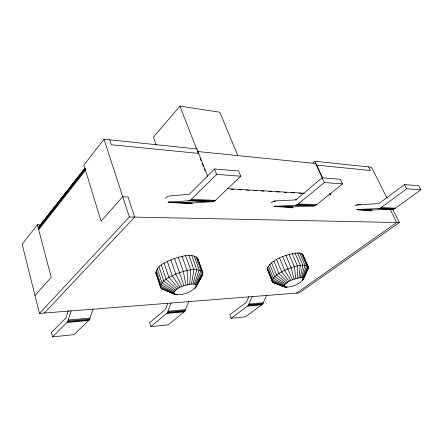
<?xml version="1.0" encoding="UTF-8"?>
<svg xmlns="http://www.w3.org/2000/svg" width="443" height="443" viewBox="0 0 443 443"><rect width="100%" height="100%" fill="white"/><g stroke="black" fill="none" stroke-linecap="round" stroke-linejoin="round"><path stroke-width="0.66" d="M195.944 287.119L196.293 285.597L202.883 272.794L197.899 259C192.578 252.139 181.58 256.707 174.559 258.352C167.77 261.453 156.396 264.648 155.953 273.458L160.587 287.457L161.407 288.57L174.902 294.451C182.344 295.631 190.789 292.579 195.944 287.119L202.844 274.195L202.883 272.794L197.273 257.743M197.883 260.456L197.899 259M38.519 228.843L85.3 169.442L85.499 170.356L38.668 229.712L38.541 228.007L39.073 226.517L84.995 168.063M174.902 294.451L173.778 293.432C175.589 287.208 184.15 285.663 189.754 284.245L190.645 269.881L185.639 255.738M285.109 287.13L284.079 286.46L283.991 285.94C286.992 280.928 293.593 279.201 298.97 277.883L300.26 265.374L295.038 253.108C284.938 255.367 272.152 258.745 267.157 268.608L272.273 281.77L273.032 282.54L285.109 287.13C291.616 287.33 298.599 284.528 303.062 279.771L307.891 269.261L308.328 266.952L302.519 254.016L299.69 252.997L295.038 253.108M189.754 284.245L191.487 284.068L193.929 269.588L188.906 255.5M298.97 277.883L300.304 277.733L302.785 265.135L297.563 252.909M191.487 284.068L193.015 284.057L196.808 269.626L191.78 255.589M300.304 277.733L301.434 277.739L304.911 265.18L299.69 252.997M68.288 310.571L66.046 317.753L51.405 332.466L52.529 336.879L73.92 334.653L89.348 319.879L93.03 309.053M52.529 336.879L67.596 321.834L71.201 310.776M301.434 277.739L302.32 277.883L306.573 265.512L301.362 253.374M193.015 284.057L194.289 284.212L199.206 269.986L194.178 256.01M167.759 303.466L165.588 309.22L149.59 322.692L150.841 326.641L168.168 324.835L184.797 311.279L188.796 301.34M150.841 326.641L167.299 312.852L171.159 302.99M303.062 279.771L308.383 268.015L307.569 266.121M303.317 279.134L302.94 278.176L307.724 266.11L302.519 254.016M248.789 296.727L246.413 302.298L229.795 314.713L231.108 318.279L245.422 316.789L262.577 304.269L266.636 295.304M231.108 318.279L248.196 305.565L252.244 296.433M196.293 285.597L195.28 284.528L201.044 270.651L196.027 256.735M303.272 278.597L308.328 266.952L307.724 266.11C301.262 263.458 294.047 266.902 287.85 268.945C282.141 271.819 274.588 274.367 272.057 280.768L272.273 281.77L284.079 286.46M302.53 280.491L303.073 279.262M303.616 278.032L305.244 274.339M305.786 273.109L306.6 271.266M195.956 284.993L202.279 271.598C194.167 266.841 183.911 271.337 175.749 274.023C170.184 277.025 160.754 279.998 160.587 287.457L173.778 293.432M194.305 288.914L194.898 287.701M195.28 287.994L200.275 278.614M196.288 286.311L202.844 274.195M307.209 270.186L307.891 269.261M200.9 277.445L202.174 275.762M40.684 224.767L37.356 224.728L22.15 244.231L39.482 313.417L299.197 292.901L399.365 222.58L392.504 208.941M207.606 176.342L196.974 148.959L104 139.24L83.877 165.056L101.07 221.173L122.755 196.764L128.06 196.997L134.683 217.092L44.355 313.029M38.729 227.22L85.017 168.296M44.87 219.479L39.073 226.517M45.718 218.393L46.57 217.314M47.844 215.691L54.639 207.047M55.486 205.967L56.333 204.882M57.186 203.802L66.101 192.456M68.222 189.754L75.869 180.024M78.417 176.779L84.785 168.672M38.541 228.007L85.283 168.561M237.819 155.593L219.833 112.229L179.93 106.121L153.422 137.169L156.218 144.927M35.003 295.542L51.216 277.29L37.356 224.728M39.482 313.417L129.345 216.981L399.365 222.58M165.305 198.326L166.795 196.875L168.872 196.027L189.227 194.3L214.55 168.982L238.616 170.959L240.782 176.225L215.348 200.374L213.41 201.576L192.439 202.988L168.633 202.108L167.963 202.529L191.52 203.431L192.439 202.988M168.633 202.108L188.568 200.79L190.573 200.092L216.693 174.404L240.782 176.225M312.874 163.09L314.934 161.291L371.516 167.205L386.955 197.91M271.155 203.027L272.833 201.648L274.998 200.928L296.799 199.848M316.429 165.416L316.734 165.15L370.398 170.483L368.604 166.9M293.166 206.925L292.219 207.313L274.073 206.615L274.771 206.25L293.166 206.925L314.707 205.818L316.69 204.777L342.489 183.917L340.285 179.31L322.111 177.815L296.456 199.361L295.453 199.782M291.195 208.171L292.219 207.313M274.771 206.25L295.475 205.231L297.541 204.638L324.315 182.544L342.489 183.917M329.957 193.525L330.533 194.759L330.212 195.02L329.642 193.785M372.159 210.015L371.212 210.359L356.809 209.799L357.507 209.478L372.159 210.015L393.534 209.118L395.488 208.199L420.85 189.848L418.685 185.744L404.476 184.576L378.809 203.658L357.722 204.744L354.898 205.812M370.193 211.117L371.212 210.359M357.507 209.478L379.197 208.515L381.163 207.579L406.652 188.773L420.85 189.848M296.528 293.116L396.734 222.524L390.167 209.423M67.596 321.834L89.348 319.879M167.299 312.852L184.797 311.279M248.196 305.565L262.577 304.269M67.07 322.487L88.81 320.516M166.729 313.445L184.222 311.855M247.604 306.107L261.985 304.801M68.421 319.996L90.189 318.08M168.19 311.191L185.7 309.646M249.121 304.053L263.507 302.779M68.05 320.998L89.813 319.054M167.792 312.094L185.296 310.532M248.706 304.873L263.092 303.588M168.401 202.196L191.963 203.115M274.527 206.327L292.673 207.036M357.263 209.55L371.666 210.109M168.179 202.34L191.736 203.254M274.295 206.449L292.441 207.152M357.03 209.655L371.433 210.215M189.582 200.579L213.41 201.576M296.522 205.059L314.707 205.818M379.197 208.515L393.534 209.118M188.568 200.79L212.385 201.781M295.475 205.231L313.655 205.989M378.156 208.67L392.492 209.262M191.503 199.339L215.348 200.374M298.499 203.985L316.69 204.777M381.163 207.579L395.488 208.199M190.573 200.092L214.412 201.105M297.541 204.638L315.732 205.408M380.21 208.149L394.541 208.758M273.53 201.277L274.876 201.338M357.722 204.744L360.469 204.871M274.256 201.039L275.601 201.1M356.986 204.838L358.354 204.904M227.209 188.69L304.358 193.226M329.16 194.682L330.533 194.759M231.03 189.233L233.782 189.394M238.605 189.676L241.357 189.837M246.181 190.119L248.938 190.28M253.756 190.562L256.514 190.723M261.337 190.999L264.089 191.16M268.912 191.442L271.664 191.603M276.487 191.885L279.245 192.046M284.063 192.328L286.82 192.489M291.644 192.771L294.396 192.932M299.219 193.209L301.976 193.369M198.708 153.422L111.343 144.739L109.72 139.838M197.539 151.506L315.527 163.484L322.172 177.748M274.3 283.055L275.457 283.221M162.825 289.417L164.148 289.794M194.289 284.212L195.28 284.528M284.456 286.865L273.032 282.54L272.008 279.998M278.531 284.295L286.017 287.258M161.407 288.57L174.177 294.008M166.657 290.774L175.932 294.739M283.991 285.94L272.057 280.768L267.157 268.608M285.956 286.715L287.153 287.241M175.982 294.285L177.228 294.866M302.32 277.883L302.94 278.176M284.201 285.314L272.401 279.561L267.472 267.362M173.722 292.734L160.416 286.106L155.753 272.046M284.699 284.6L273.292 278.187L268.336 265.944M174.01 291.931L160.898 284.556L156.213 270.446M174.636 291.045L162.027 282.856L157.309 268.696M285.475 283.819L274.715 276.681L269.726 264.405M175.589 290.115L163.783 281.056L159.031 266.858M286.505 282.994L276.626 275.097L271.609 262.788M176.84 289.163L166.114 279.212L161.324 264.98M287.756 282.152L278.979 273.475L273.924 261.149M178.341 288.21L168.944 277.384L164.12 263.136M289.196 281.322L281.687 271.88L276.604 259.532M155.953 273.458L156.506 274.239M180.057 287.302L172.194 275.635L167.327 261.376M290.774 280.524L284.677 270.352L279.561 257.998M404.476 184.576L406.652 188.773M181.929 286.46L175.749 274.023L170.848 259.764M314.934 161.291L322.77 178.103M322.111 177.815L324.315 182.544M303.765 257.278L304.308 258.54M306.213 262.959L307.027 264.859M292.197 253.595L297.408 265.894L297.469 278.171M292.441 279.788L282.706 256.597M289.129 254.36L294.318 266.68L295.841 278.592M285.929 255.367L291.101 267.705L294.152 279.14M268.419 271.105L269.189 273.01M270.213 275.552L270.983 277.456M214.55 168.982L216.693 174.404M179.93 106.121L196.675 149.274M197.755 152.065L198.403 153.738M200.38 158.832L201.122 160.743M202.108 163.284L203.343 166.468M204.334 169.016L205.076 170.926M182.079 256.309L187.068 270.49L187.871 284.589M178.346 257.189L183.313 271.404L185.899 285.082M174.559 258.352L183.895 285.713M158.251 279.068L158.882 280.967M104 139.24L129.345 216.981"/></g></svg>
